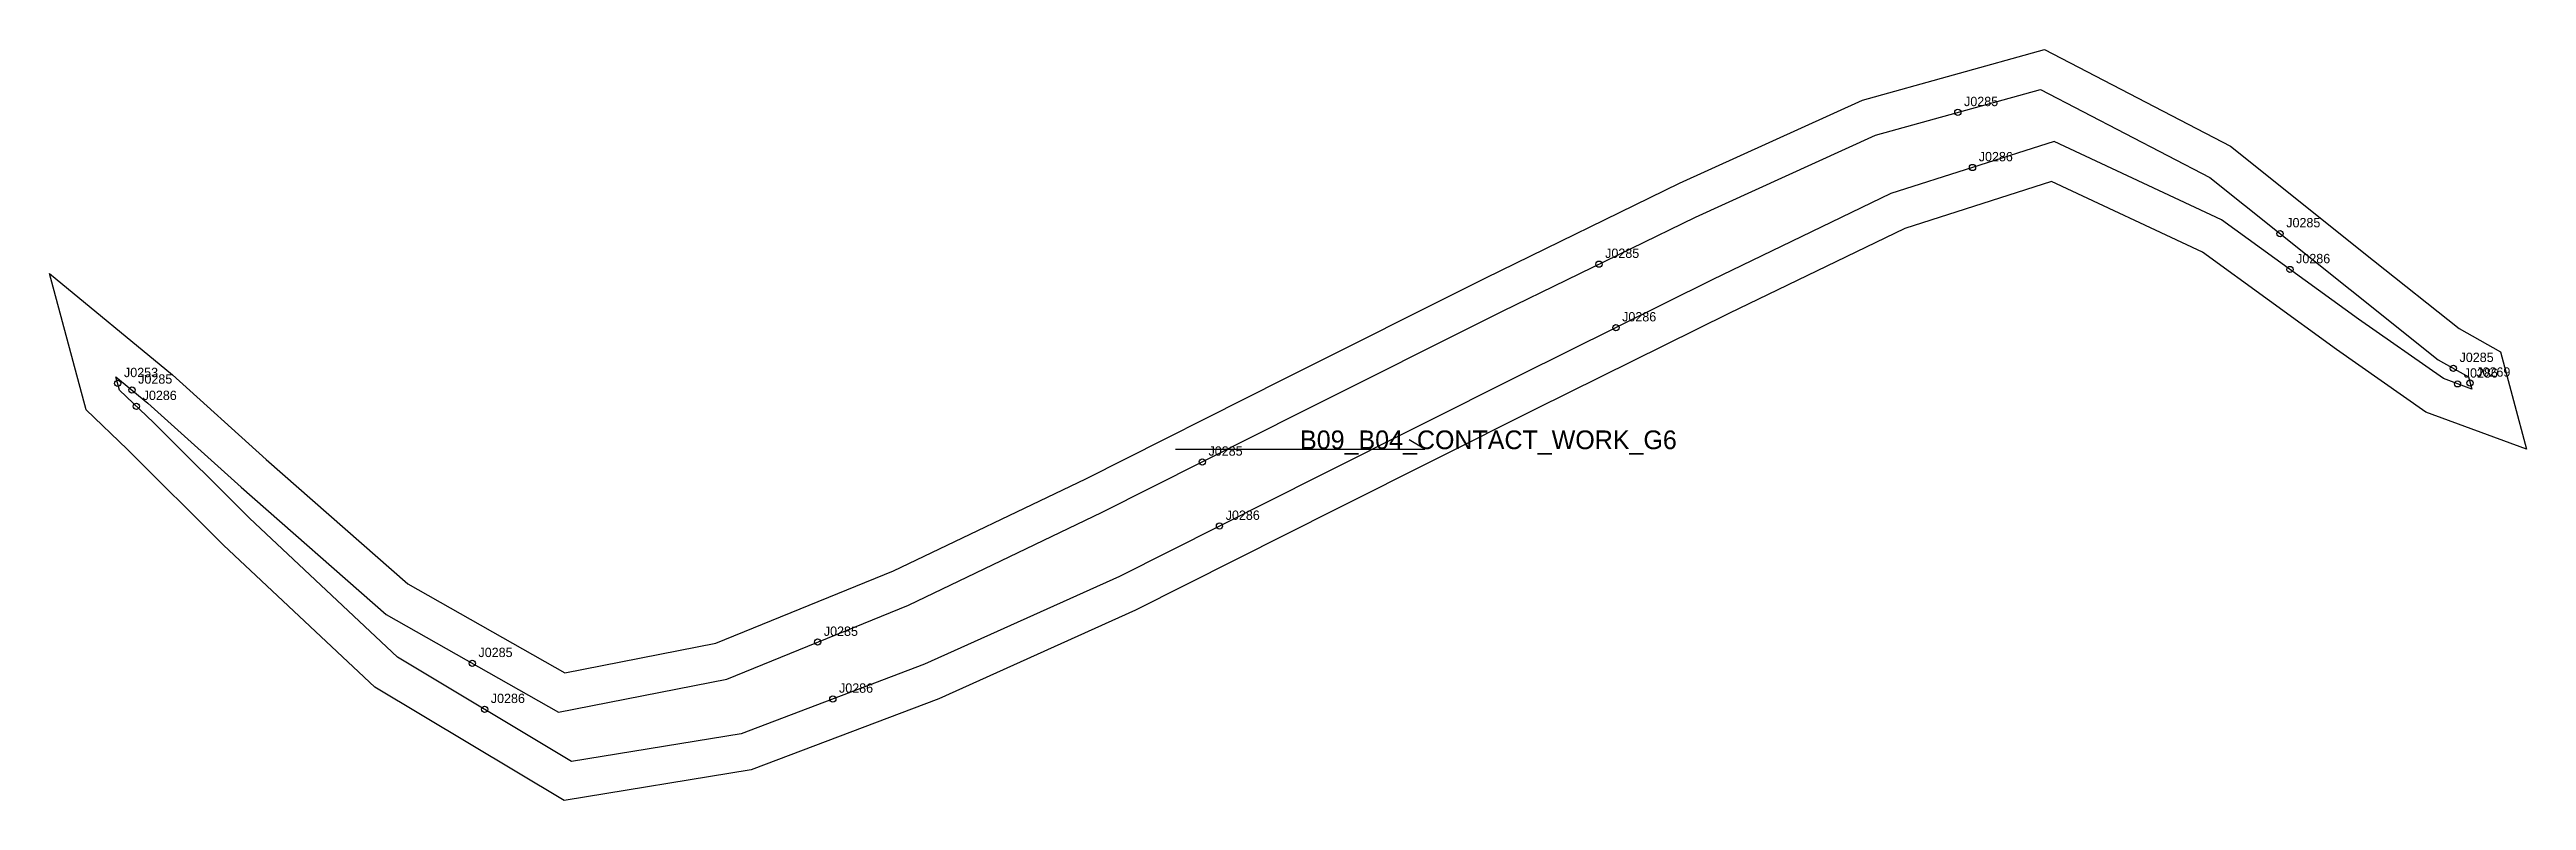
# Model space of a CAD drawing. Header units: millimetres. Extents: x -21 to 773, y -136 to 105.
import ezdxf

# ---------------------------------------------------------------- set-up
doc = ezdxf.new("R2010")
doc.units = ezdxf.units.MM
for name, color, linetype in [('CUT', 1, 'Continuous'), ('GRAIN', 3, 'Continuous'), ('LABEL', 7, 'Continuous'), ('NOTCH', 2, 'Continuous'), ('SEW', 5, 'Continuous')]:
    doc.layers.add(name, color=color, linetype=linetype)

msp = doc.modelspace()

# ---------------------------------------------------------------- linework, layer by layer
at = {"layer": 'CUT'}
msp.add_lwpolyline([(-21.32, 33.15), (18.09, 0.63), (48.15, -26.54), (93.62, -66.45), (143.99, -95.08), (192.44, -85.51), (249.37, -62.33), (311.09, -32.74), (375.14, -0.44), (439.4, 31.78), (501.55, 62.11), (560.25, 88.82), (618.63, 105.05), (678.29, 74.05), (724.13, 37.35), (751.68, 15.45), (764.9, 7.96), (773.23, -23.29), (740.95, -11.32), (712.34, 8.75), (669.26, 39.97), (620.89, 62.64), (573.8, 47.64), (517.33, 20.35), (455.59, -10.33), (391.44, -42.54), (327.05, -74.92), (263.9, -103.38), (203.71, -126.24), (143.74, -136.04), (83.05, -99.64), (34.5, -54.03), (3.59, -23.27), (-9.58, -10.59), (-21.32, 33.15)], close=True, dxfattribs=at)
at = {"layer": 'GRAIN'}
for p, q in [((339.83, -23.25), (419.83, -23.25)), ((419.83, -23.25), (414.83, -20.25))]:
    msp.add_line(p, q, dxfattribs=at)
at = {"layer": 'NOTCH'}
for centre in [(590.83, 84.87), (595.54, 67.16), (694.18, 45.96), (475.69, 36.14), (697.34, 34.44), (481.14, 15.76), (749.77, 2.73), (0.57, -2.13), (5.12, -4.23), (751.12, -2.29), (755.13, -1.99), (6.56, -9.47), (348.46, -27.34), (353.97, -47.95), (225.07, -85.18), (114.28, -91.99), (229.94, -103.44), (118.24, -106.75)]:
    msp.add_circle(centre, 1, dxfattribs=at)
at = {"layer": 'SEW'}
msp.add_lwpolyline([(0, 0), (10.25, -8.46), (40.17, -35.5), (86.63, -76.28), (141.94, -107.71), (195.9, -97.06), (254.23, -73.3), (316.39, -43.51), (380.53, -11.16), (444.72, 21.02), (506.66, 51.25), (564.37, 77.51), (617.29, 92.22), (671.71, 63.94), (716.65, 27.97), (744.94, 5.47), (754.6, 0), (755.66, -3.98), (746.57, -0.61), (719.3, 18.52), (675.38, 50.35), (621.73, 75.5), (569.35, 58.81), (512.05, 31.12), (450.23, 0.4), (386.05, -31.82), (321.89, -64.09), (259.3, -92.29), (200.59, -114.59), (146.15, -123.48), (90.33, -90.01), (42.85, -45.4), (11.99, -14.69), (1.14, -4.26)], close=True, dxfattribs=at)

# ---------------------------------------------------------------- texts
at = {"layer": 'LABEL'}
for s, height, p in [('J0285', 3, (592.83, 86.87)), ('J0286', 3, (597.54, 69.16)), ('J0285', 3, (696.18, 47.96)), ('J0285', 3, (477.69, 38.14)), ('J0286', 3, (699.34, 36.44)), ('J0286', 3, (483.14, 17.76)), ('J0253', 3, (2.57, -0.13)), ('J0285', 3, (7.12, -2.23)), ('J0285', 3, (751.77, 4.73)), ('J0286', 3, (753.12, -0.29)), ('J0269', 3, (757.13, 0.01)), ('J0286', 3, (8.56, -7.47)), ('J0285', 3, (350.46, -25.34)), ('B09_B04_CONTACT_WORK_G6', 6, (379.83, -23.25)), ('J0286', 3, (355.97, -45.95)), ('J0285', 3, (116.28, -89.99)), ('J0285', 3, (227.07, -83.18)), ('J0286', 3, (120.24, -104.75)), ('J0286', 3, (231.94, -101.44))]:
    msp.add_text(s, height=height, dxfattribs=at).set_placement(p)

doc.saveas('drawing.dxf')
